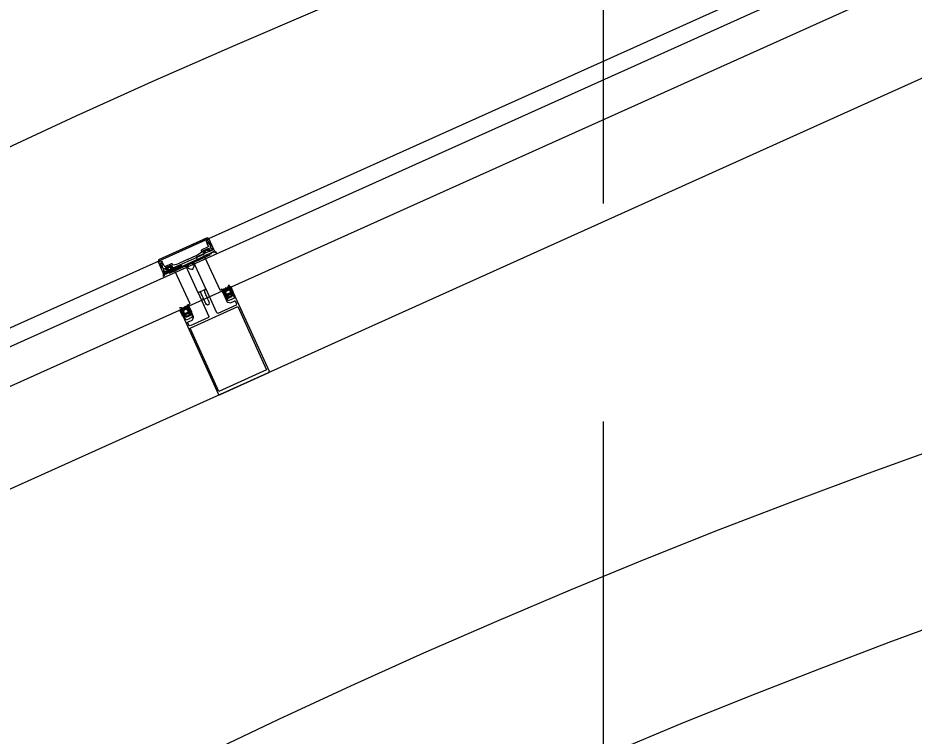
# Model space of a CAD drawing. Header units: millimetres. Extents: x -8417289 to 9420486, y 0 to 166066.
# Drawn here: x -74967 to -73940, y 126002 to 126826 of the extents above; entities that cross this region are included whole.
import ezdxf
from ezdxf import colors
from ezdxf.entities.mleader import LeaderData, LeaderLine
from ezdxf.math import Vec2, Vec3

# ---------------------------------------------------------------- set-up
doc = ezdxf.new("R2010")
doc.units = ezdxf.units.MM
doc.header["$MEASUREMENT"] = 0
doc.linetypes.add('CENTER', pattern=[2, 1.25, -0.25, 0.25, -0.25])
doc.layers.get('0').update_dxf_attribs({"color": 250, "lineweight": 9})
for name, color, linetype, lineweight in [('АР_Навесной фасад', 147, 'Continuous', 5), ('АР_Оси', 195, 'Continuous', 9), ('АР_Перегородки витражные', 152, 'Continuous', 13), ('АР_Подоконники', 163, 'Continuous', 9), ('АР_Сущ Несущая стена', 216, 'Continuous', 30)]:
    doc.layers.add(name, color=color, linetype=linetype, lineweight=lineweight)
doc.layers.add('ТХ_Задание КР', color=7, linetype='Continuous', true_color=0x9a5430)
for name, color, linetype in [('ТХ_обор_спорт', 5, 'Continuous'), ('ТХ_привязки ЭО', 96, 'Continuous'), ('ТХ_привязки_ОВ', 30, 'Continuous'), ('ТХ_привязки_СС', 3, 'Continuous'), ('ТХ_примечание', 40, 'Continuous')]:
    doc.layers.add(name, color=color, linetype=linetype)
doc.styles.add('ISOCPEUR', font='isocpeur.TTF')
doc.styles.add('ГОСТ 2.304', font='isocpeur.TTF', dxfattribs={"width": 0.7})
pattern_1 = [(335.76716334, (-69115.3163, 318510.941), (0.651582564, 1.447617495), []), (65.76716334, (-69115.3163, 318510.941), (-1.447617495, 0.651582564), [])]

# ---------------------------------------------------------------- blocks, each defined once
blk = doc.blocks.new('стойка витр.')
h = blk.add_hatch()
h.set_pattern_fill('ANSI37', scale=0.5, angle=-69.2328)
h.set_pattern_definition(pattern_1)
edge = h.paths.add_edge_path()
edge.add_line((-22.7, 14.1), (-23, 15))
edge.add_arc((-23.4, 14.9), 0.427, 20.7605, 72.3)
edge.add_arc((-23.2, 15.7), 0.427, 110.764, 252.288, ccw=False)
edge.add_line((-23.3, 16.1), (-22.3, 16.5))
edge.add_arc((-22.2, 16.3), 0.183, 20.749, 110.7854, ccw=False)
edge.add_line((-22.1, 16.4), (-22, 16.3))
edge.add_arc((-21.9, 16.3), 0.183, 200.7666, 335.778)
edge.add_line((-21.7, 16.3), (-21.1, 17.8))
edge.add_arc((-21.7, 18), 0.637, 344.3928, 381.7249)
edge.add_line((-21.1, 18.2), (-22.6, 22.1))
edge.add_arc((-23.2, 21.9), 0.637, 19.8094, 57.1415)
edge.add_line((-22.8, 22.4), (-24.3, 23.1))
edge.add_arc((-24.4, 23), 0.183, 65.7564, 200.7677)
edge.add_line((-24.5, 22.9), (-24.5, 22.8))
edge.add_arc((-24.7, 22.7), 0.183, -69.251, 20.7854, ccw=False)
edge.add_line((-24.6, 22.6), (-25.6, 22.2))
edge.add_arc((-25.8, 22.6), 0.427, 149.2464, 290.7703, ccw=False)
edge.add_arc((-26.5, 23), 0.427, 329.2344, 380.7738)
edge.add_line((-26.1, 23.2), (-26.5, 24.2))
edge.add_arc((-26.7, 24.1), 0.183, 20.749, 110.7854)
edge.add_line((-26.7, 24.3), (-33.5, 21.7))
edge.add_arc((-33.4, 21.4), 0.306, 107.612, 200.6883)
edge.add_line((-33.7, 21.3), (-33.4, 20.7))
edge.add_arc((-33.1, 20.8), 0.304, 200.7453, 225.8124)
edge.add_line((-33.3, 20.5), (-31.8, 18.9))
edge.add_arc((-32, 18.7), 0.305, -108.8628, 45.7814, ccw=False)
edge.add_arc((-28.7, 27.8), 9.95, 231.9543, 250.0412, ccw=False)
edge.add_arc((-35.1, 19.6), 0.4, 42.3093, 119.225)
edge.add_arc((-34.9, 19.6), 0.602, 134.395, 228.6478)
edge.add_arc((-28.5, 27.8), 11, 232.0873, 240.8889)
edge.add_arc((-36.9, 12.9), 6.09, 40.7589, 60.6144, ccw=False)
edge.add_arc((-32.5, 16.6), 0.305, -34.8959, 41.6027, ccw=False)
edge.add_line((-32.3, 16.5), (-32.8, 15.8))
edge.add_arc((-32.5, 15.6), 0.305, 145.1101, 256.4243)
edge.add_line((-32.6, 15.3), (-31.7, 15.1))
edge.add_arc((-31.8, 14.8), 0.305, -34.8899, 76.4243, ccw=False)
edge.add_line((-31.5, 14.6), (-32.1, 13.9))
edge.add_arc((-31.8, 13.7), 0.305, 145.1101, 256.4243)
edge.add_line((-31.9, 13.4), (-31, 13.2))
edge.add_arc((-31.1, 12.9), 0.305, -24.2247, 76.4204, ccw=False)
edge.add_line((-30.8, 12.8), (-31.6, 11.1))
edge.add_arc((-31.3, 11), 0.305, 155.7711, 290.7403)
edge.add_line((-31.2, 10.7), (-22.8, 13.9))
edge.add_arc((-22.9, 14.1), 0.183, 290.749, 380.749)
edge = h.paths.add_edge_path(flags=16)
edge.add_line((-23.1, 21), (-22.2, 18.6))
edge.add_arc((-22.7, 18.4), 0.541, -69.2328, 20.7672, ccw=False)
edge.add_line((-22.5, 17.9), (-23.4, 17.6))
edge.add_arc((-23.6, 18.1), 0.541, 200.7672, 290.7672, ccw=False)
edge.add_line((-24.1, 17.9), (-25, 20.3))
edge.add_arc((-24.5, 20.5), 0.541, 110.7672, 200.7672, ccw=False)
edge.add_line((-24.7, 21), (-23.8, 21.4))
edge.add_arc((-23.6, 20.8), 0.541, 20.7672, 110.7672, ccw=False)
edge = h.paths.add_edge_path(flags=16)
edge.add_line((-26.9, 20.3), (-25.5, 16.7))
edge.add_arc((-26, 16.5), 0.541, -69.2328, 20.7672, ccw=False)
edge.add_line((-25.8, 16), (-28.2, 15.1))
edge.add_arc((-28.4, 15.6), 0.541, 200.7672, 290.7672, ccw=False)
edge.add_line((-28.9, 15.4), (-30.3, 19))
edge.add_arc((-29.8, 19.2), 0.541, 110.7672, 200.7672, ccw=False)
edge.add_line((-30, 19.7), (-27.5, 20.6))
edge.add_arc((-27.4, 20.1), 0.541, 20.7672, 110.7672, ccw=False)
h = blk.add_hatch()
h.set_pattern_fill('ANSI37', scale=0.5, angle=-69.2328)
h.set_pattern_definition(pattern_1)
edge = h.paths.add_edge_path()
edge.add_line((-7.6, -25.6), (-7.3, -26.5))
edge.add_arc((-7.7, -26.7), 0.427, -30.7656, 20.7738, ccw=False)
edge.add_arc((-6.9, -27.1), 0.427, 149.2464, 290.7703)
edge.add_line((-6.8, -27.5), (-5.8, -27.1))
edge.add_arc((-5.8, -27), 0.183, 290.749, 380.7854)
edge.add_line((-5.7, -26.9), (-5.7, -26.8))
edge.add_arc((-5.5, -26.7), 0.183, 65.7564, 200.7677, ccw=False)
edge.add_line((-5.5, -26.5), (-4, -27.3))
edge.add_arc((-4.3, -27.8), 0.637, 19.8094, 57.1415, ccw=False)
edge.add_line((-3.7, -27.6), (-2.3, -31.5))
edge.add_arc((-2.9, -31.7), 0.637, -15.6072, 21.7249, ccw=False)
edge.add_line((-2.2, -31.9), (-2.8, -33.4))
edge.add_arc((-3, -33.4), 0.183, 200.7666, 335.778, ccw=False)
edge.add_line((-3.2, -33.4), (-3.2, -33.3))
edge.add_arc((-3.4, -33.4), 0.183, 20.749, 110.7854)
edge.add_line((-3.5, -33.2), (-4.5, -33.6))
edge.add_arc((-4.3, -34), 0.427, 110.764, 252.288)
edge.add_arc((-4.6, -34.8), 0.427, 20.7605, 72.3, ccw=False)
edge.add_line((-4.2, -34.6), (-3.8, -35.7))
edge.add_arc((-4, -35.7), 0.183, -69.251, 20.7854, ccw=False)
edge.add_line((-3.9, -35.9), (-10.6, -38.5))
edge.add_arc((-10.8, -38.2), 0.306, 200.846, 293.9223, ccw=False)
edge.add_line((-11, -38.3), (-11.3, -37.6))
edge.add_arc((-11, -37.5), 0.304, 175.722, 200.789, ccw=False)
edge.add_line((-11.3, -37.5), (-11.3, -35.2))
edge.add_arc((-11.6, -35.2), 0.305, 355.7529, 510.3972)
edge.add_arc((-3.1, -39.8), 9.95, 151.4932, 169.58)
edge.add_arc((-13.3, -38), 0.4, 282.3093, 359.225, ccw=False)
edge.add_arc((-13.2, -37.8), 0.602, 172.8865, 267.1393, ccw=False)
edge.add_arc((-2.9, -39.7), 11, 160.6454, 169.447, ccw=False)
edge.add_arc((-19.1, -34.1), 6.09, 340.92, 360.7754)
edge.add_arc((-13.3, -34), 0.305, 359.9316, 436.4302)
edge.add_line((-13.2, -33.7), (-14.1, -33.5))
edge.add_arc((-14, -33.2), 0.305, 145.1101, 256.4243, ccw=False)
edge.add_line((-14.3, -33), (-13.7, -32.3))
edge.add_arc((-14, -32.2), 0.305, 325.1101, 436.4243)
edge.add_line((-13.9, -31.9), (-14.8, -31.7))
edge.add_arc((-14.7, -31.4), 0.305, 145.1101, 256.4243, ccw=False)
edge.add_line((-15, -31.2), (-14.4, -30.5))
edge.add_arc((-14.7, -30.3), 0.305, 325.1139, 425.759)
edge.add_line((-14.6, -30), (-16.3, -29.3))
edge.add_arc((-16.2, -29), 0.305, 110.794, 245.7633, ccw=False)
edge.add_line((-16.3, -28.7), (-7.9, -25.5))
edge.add_arc((-7.8, -25.7), 0.183, 20.7854, 110.7854, ccw=False)
edge = h.paths.add_edge_path(flags=16)
edge.add_line((-3.3, -31.1), (-4.3, -28.7))
edge.add_arc((-4.8, -28.9), 0.541, 20.7672, 110.7672)
edge.add_line((-5, -28.3), (-5.9, -28.7))
edge.add_arc((-5.7, -29.2), 0.541, 110.7672, 200.7672)
edge.add_line((-6.2, -29.4), (-5.3, -31.8))
edge.add_arc((-4.8, -31.6), 0.541, 200.7672, 290.7672)
edge.add_line((-4.6, -32.1), (-3.7, -31.8))
edge.add_arc((-3.9, -31.3), 0.541, 290.7672, 380.7672)
edge = h.paths.add_edge_path(flags=16)
edge.add_line((-6.7, -33), (-8, -29.4))
edge.add_arc((-8.5, -29.6), 0.541, 20.7672, 110.7672)
edge.add_line((-8.7, -29.1), (-11.1, -30))
edge.add_arc((-10.9, -30.5), 0.541, 110.7672, 200.7672)
edge.add_line((-11.4, -30.7), (-10.1, -34.3))
edge.add_arc((-9.6, -34.1), 0.541, 200.7672, 290.7672)
edge.add_line((-9.4, -34.6), (-7, -33.7))
edge.add_arc((-7.2, -33.2), 0.541, 290.7672, 380.7672)
h = blk.add_hatch()
h.set_pattern_fill('ANSI37', scale=0.5, angle=-69.2328)
h.set_pattern_definition([(335.76716334, (-69115.9168, 318510.7132), (0.651582564, 1.447617495), []), (65.76716334, (-69115.9168, 318510.7132), (-1.447617495, 0.651582564), [])])
edge = h.paths.add_edge_path()
edge.add_arc((-61.4, -46.2), 0.549, 155.7657, 200.7672)
edge.add_line((-61.9, -46), (-61.2, -44.4))
edge.add_arc((-61, -44.5), 0.183, 20.7672, 155.7657)
edge.add_line((-60.9, -44.4), (-60.8, -44.6))
edge.add_arc((-60.6, -44.6), 0.183, 200.7672, 290.7672)
edge.add_line((-60.6, -44.7), (-59.4, -44.3))
edge.add_arc((-59.6, -43.9), 0.427, -69.2328, 72.2936)
edge.add_arc((-59.3, -43.1), 0.427, 200.7672, 252.2936)
edge.add_line((-59.7, -43.2), (-63, -34.5))
edge.add_arc((-62.7, -34.4), 0.305, 110.7672, 200.7672)
edge.add_line((-62.8, -34.1), (-60.6, -33.3))
edge.add_arc((-60.4, -33.6), 0.304, 76.4029, 110.7672)
edge.add_line((-60.4, -33.3), (-60.1, -33.6))
edge.add_arc((-108.2, -55.9), 53, 16.7114, 24.8229)
edge.add_line((-57.4, -40.6), (-57.9, -41.3))
edge.add_arc((-57.7, -41.5), 0.305, 145.1109, 256.4234)
edge.add_line((-57.7, -41.8), (-56.9, -42))
edge.add_arc((-57, -42.3), 0.305, -34.8891, 76.4234)
edge.add_line((-56.7, -42.5), (-57.2, -43.3))
edge.add_arc((-56.9, -43.5), 0.305, 145.1109, 256.4234)
edge.add_line((-57, -43.8), (-56.1, -44))
edge.add_arc((-56.2, -44.3), 0.305, -34.8891, 76.4234)
edge.add_line((-56, -44.4), (-56.5, -45.1))
edge.add_arc((-56.2, -45.3), 0.305, 145.1109, 256.4234)
edge.add_line((-56.3, -45.6), (-55.4, -45.8))
edge.add_arc((-55.5, -46.1), 0.305, -34.8891, 76.4234)
edge.add_line((-55.3, -46.3), (-55.8, -47))
edge.add_arc((-55.5, -47.2), 0.305, 145.1109, 256.4234)
edge.add_line((-55.6, -47.5), (-54.7, -47.8))
edge.add_arc((-54.8, -48.1), 0.305, -34.8891, 76.4234)
edge.add_line((-54.5, -48.3), (-55, -49))
edge.add_arc((-54.8, -49.1), 0.305, 145.1109, 256.4234)
edge.add_line((-54.8, -49.4), (-54, -49.6))
edge.add_arc((-54.1, -49.9), 0.305, -34.8891, 76.4234)
edge.add_line((-53.8, -50.1), (-54.3, -50.8))
edge.add_arc((-54.1, -51), 0.305, 145.1109, 256.4234)
edge.add_line((-54.1, -51.3), (-53.3, -51.5))
edge.add_arc((-53.4, -51.8), 0.305, -43.6751, 76.4279)
edge.add_line((-53.1, -52), (-53.8, -52.6))
edge.add_arc((-53.6, -52.8), 0.305, 136.3286, 262.7471)
edge.add_arc((-54.6, -61.1), 7.99, 59.586, 82.7471)
edge.add_arc((-50.7, -54.4), 0.305, 253.291, 419.586)
edge.add_arc((-52.6, -60.5), 6.03, 73.291, 110.7672)
edge.add_line((-54.7, -54.9), (-54.8, -54.9))
edge.add_arc((-55, -54.5), 0.427, 200.7672, 290.7672)
edge.add_line((-55.4, -54.7), (-56.7, -51.1))
edge.add_arc((-56.3, -51), 0.427, 149.2366, 200.7672)
edge.add_arc((-57, -50.5), 0.427, -30.7634, 40.0143)
edge.add_arc((-57, -50.5), 0.427, 40.0005, 110.7672)
edge.add_line((-57.2, -50.1), (-58.3, -50.6))
edge.add_arc((-58.3, -50.7), 0.183, 110.7672, 200.7672)
edge.add_line((-58.4, -50.8), (-58.4, -51))
edge.add_arc((-58.5, -51.1), 0.183, 245.7686, 380.7672)
edge.add_line((-58.6, -51.3), (-60.2, -50.6))
edge.add_arc((-60, -50.1), 0.549, 200.7672, 245.7686)
edge.add_line((-60.5, -50.3), (-61.9, -46.4))
edge = h.paths.add_edge_path(flags=16)
edge.add_arc((-59.4, -49), 0.541, 200.7672, 290.7672)
edge.add_line((-60.8, -46.8), (-59.9, -49.2))
edge.add_arc((-60.3, -46.6), 0.541, 110.7672, 200.7672)
edge.add_line((-59.3, -45.7), (-60.5, -46.1))
edge.add_arc((-59.1, -46.2), 0.541, 20.7672, 110.7672)
edge.add_line((-57.7, -48.4), (-58.6, -46))
edge.add_arc((-58.2, -48.6), 0.541, -69.2328, 20.7672)
edge.add_line((-59.2, -49.5), (-58, -49.1))
at = {"lineweight": 0, "ltscale": 100, "transparency": 33554687}
for points in [[(65.9, 59.3), (-26.6, 24.2), (-25.9, 22.2), (-25.3, 22), (-24.8, 22.1), (-25.2, 23.2), (-20.5, 24.9), (-19.2, 21.4), (-18.8, 21.3), (-19, 20.8), (-17.7, 17.4), (-22.4, 15.6), (-22.7, 16.5), (-23.2, 16.4), (-23.4, 15.7), (-22.8, 13.9), (-17.2, 16), (-16.2, 17), (-15.5, 19.8), (-15.4, 20.1), (-17, 24.3), (-17.4, 24.6), (-17.5, 25.4), (-13.7, 26.9), (-12.5, 26.3), (-4.3, 4.8), (-4.9, 3.6), (-32.7, -7), (-32.8, -7.4), (-32.4, -8.4), (-31.1, -9.1), (-30.3, -8.8), (-29.8, -9.1), (-28.6, -8.7), (-28.6, -8.2), (-28.2, -8.5), (-27, -8.1), (-26.9, -7.5), (-26.5, -7.9), (-25.3, -7.5), (-25.3, -6.9), (-24.8, -7.2), (-23.6, -6.8), (-23.6, -6.3), (-23.1, -6.6), (-21.9, -6.2), (-21.9, -5.6), (-21.5, -6), (-20.3, -5.6), (-20.2, -5), (-19.8, -5.3), (-18.6, -4.9), (-18.4, -4.3), (-18, -4.7), (-17.4, -4.4), (-15.1, -4.8), (-14.5, -6.4), (-15.8, -7.9), (-15.9, -8.7), (-16.3, -8.3), (-17.4, -8.8), (-17.6, -9.3), (-18, -9), (-19.1, -9.4), (-19.3, -10), (-19.7, -9.6), (-20.8, -10.1), (-20.9, -10.6), (-21.4, -10.3), (-22.5, -10.7), (-22.6, -11.2), (-23, -10.9), (-24.3, -11.3), (-24.3, -11.9), (-24.7, -11.5), (-25.8, -12), (-26, -12.5), (-26.4, -12.2), (-27.6, -12.6), (-27.6, -13.1), (-28.1, -12.8), (-29.3, -13.3), (-29.3, -13.8), (-29.9, -15.1), (-29.5, -16.2), (-29.1, -16.3), (-1.3, -5.8), (-0.1, -6.4), (8.1, -27.9), (7.6, -29.2), (3.8, -30.6), (3.2, -29.8), (3.4, -29.5), (1.7, -25.2), (1.6, -25.1), (-0.9, -23.4), (-2.3, -23.3), (-7.8, -25.4), (-7.2, -27.2), (-6.5, -27.6), (-6, -27.4), (-6.4, -26.4), (-1.7, -24.6), (-0.4, -28.2), (0, -28.3), (-0.2, -28.7), (1.1, -32.2), (-3.6, -33.9), (-3.9, -33), (-4.4, -33.2), (-4.6, -33.8), (-4, -35.7), (88.6, -0.5), (89.2, 0.7), (67.2, 58.7)], [(63.8, 56.3), (85.1, 0.2), (10.6, -28), (-10.6, 28)], [(-68.6, -58.5), (-90.2, -1.6), (-90, -1.3), (-89, -0.9), (-88.6, -1), (-87.7, -3.3), (-87.4, -3.4), (-86.7, -3.2), (-86.4, -2.8), (-87.3, -0.5), (-87.2, -0.2), (-82, 1.7), (-80.5, 1.3), (-79.7, 1.5), (-77.3, 4.2), (-77.8, 4.8), (-90.5, 0), (-91.4, -2), (-69.8, -59.1), (-67.8, -59.9), (-55.1, -55.1), (-55.2, -54.3), (-58.7, -53.8), (-59.5, -54.2), (-60.2, -55.7), (-65.4, -57.6), (-65.7, -57.4), (-66.6, -55.1), (-67, -55), (-67.7, -55.3), (-67.9, -55.6), (-67, -57.9), (-67.2, -58.3), (-68.2, -58.7)]]:
    blk.add_lwpolyline(points, close=True, dxfattribs=at)
at = {"color": 7, "lineweight": 0, "ltscale": 100, "transparency": 33554687}
for points in [[(-22.7, 14.1), (-23, 15, 0.228752), (-23.3, 15.3, -0.710164), (-23.3, 16.1), (-22.3, 16.5, -0.4144), (-22.1, 16.4), (-22, 16.3, 0.66825), (-21.7, 16.3), (-21.1, 17.8, 0.164348), (-21.1, 18.2), (-22.6, 22.1, 0.164348), (-22.8, 22.4), (-24.3, 23.1, 0.66825), (-24.5, 22.9), (-24.5, 22.8, -0.4144), (-24.6, 22.6), (-25.6, 22.2, -0.710164), (-26.1, 22.8, 0.228752), (-26.1, 23.2), (-26.5, 24.2, 0.4144), (-26.7, 24.3), (-33.5, 21.7, 0.430028), (-33.7, 21.3), (-33.4, 20.7, 0.109814), (-33.3, 20.5), (-31.8, 18.9, -0.800036), (-32.1, 18.4, -0.079083), (-34.8, 19.9, 0.348803), (-35.3, 20, 0.436125), (-35.3, 19.1, 0.038423), (-33.9, 18.2, -0.086853), (-32.3, 16.9, -0.346763), (-32.3, 16.5), (-32.8, 15.8, 0.527877), (-32.6, 15.3), (-31.7, 15.1, -0.527877), (-31.5, 14.6), (-32.1, 13.9, 0.527877), (-31.9, 13.4), (-31, 13.2, -0.469739), (-30.8, 12.8), (-31.6, 11.1, 0.667984), (-31.2, 10.7), (-22.8, 13.9, 0.414214)], [(-74.1, 3.3, 0.57795), (-74.3, 3.8), (-75.2, 3.8, -0.615334), (-75.4, 4.3, 0.101403), (-73.8, 7.1, 0.887085), (-74.4, 7.4, -0.164997), (-77.4, 4.9), (-77.5, 4.9, 0.414304), (-77.7, 4.3), (-76.4, 0.8, 0.228696), (-76.1, 0.5, -0.319049), (-75.8, 0.1, -0.319002), (-76.1, -0.3), (-77.2, -0.7, -0.4144), (-77.5, -0.6), (-77.6, -0.4, 0.668339), (-77.9, -0.4), (-78.6, -1.9, 0.198883), (-78.6, -2.4), (-77.2, -6.2, 0.198883), (-76.9, -6.5), (-75.3, -7.3, 0.668339), (-75.1, -7), (-75.1, -6.8, -0.4144), (-75, -6.6), (-73.9, -6.1, -0.710202), (-73.4, -6.7, 0.228696), (-73.4, -7.1), (-70.1, -15.8, 0.414362), (-69.7, -16), (-67.4, -15.1, 0.151171), (-67.3, -15), (-67.3, -14.6, 0.035408), (-69.9, -7.6), (-70.8, -7.4, -0.527868), (-71, -6.9), (-70.5, -6.2, 0.527868), (-70.6, -5.7), (-71.5, -5.4, -0.527868), (-71.7, -4.9), (-71.2, -4.2, 0.527868), (-71.4, -3.7), (-72.3, -3.5, -0.527868), (-72.4, -3.1), (-71.9, -2.4, 0.527868), (-72.1, -1.9), (-73, -1.7, -0.527868), (-73.1, -1.2), (-72.7, -0.4, 0.527868), (-72.8, 0.1), (-73.7, 0.3, -0.527868), (-73.9, 0.8), (-73.4, 1.5, 0.527868), (-73.5, 1.9), (-74.4, 2.1, -0.527868), (-74.6, 2.6)], [(-7.6, -25.6), (-7.3, -26.5, -0.228752), (-7.3, -26.9, 0.710164), (-6.8, -27.5), (-5.8, -27.1, 0.4144), (-5.7, -26.9), (-5.7, -26.8, -0.66825), (-5.5, -26.5), (-4, -27.3, -0.164348), (-3.7, -27.6), (-2.3, -31.5, -0.164348), (-2.2, -31.9), (-2.8, -33.4, -0.66825), (-3.2, -33.4), (-3.2, -33.3, 0.4144), (-3.5, -33.2), (-4.5, -33.6, 0.710164), (-4.5, -34.4, -0.228752), (-4.2, -34.6), (-3.8, -35.7, -0.4144), (-3.9, -35.9), (-10.6, -38.5, -0.430028), (-11, -38.3), (-11.3, -37.6, -0.109814), (-11.3, -37.5), (-11.3, -35.2, 0.800036), (-11.8, -35.1, 0.079083), (-12.9, -38, -0.348803), (-13.2, -38.4, -0.436125), (-13.8, -37.7, -0.038423), (-13.3, -36.1, 0.086853), (-13, -34, 0.346763), (-13.2, -33.7), (-14.1, -33.5, -0.527877), (-14.3, -33), (-13.7, -32.3, 0.527877), (-13.9, -31.9), (-14.8, -31.7, -0.527877), (-15, -31.2), (-14.4, -30.5, 0.469739), (-14.6, -30), (-16.3, -29.3, -0.667984), (-16.3, -28.7), (-7.9, -25.5, -0.414214)], [(-53.3, -51.5, -0.57795), (-53.1, -52), (-53.8, -52.6, 0.615334), (-53.6, -53.1, -0.101403), (-50.6, -54.2, -0.887085), (-50.8, -54.7, 0.164997), (-54.7, -54.9), (-54.8, -54.9, -0.414304), (-55.4, -54.7), (-56.7, -51.1, -0.228696), (-56.7, -50.8, 0.319049), (-56.7, -50.3, 0.319002), (-57.2, -50.1), (-58.3, -50.6, 0.4144), (-58.4, -50.8), (-58.4, -51, -0.668339), (-58.6, -51.3), (-60.2, -50.6, -0.198883), (-60.5, -50.3), (-61.9, -46.4, -0.198883), (-61.9, -46), (-61.2, -44.4, -0.668339), (-60.9, -44.4), (-60.8, -44.6, 0.4144), (-60.6, -44.7), (-59.4, -44.3, 0.710202), (-59.4, -43.5, -0.228696), (-59.7, -43.2), (-63, -34.5, -0.414362), (-62.8, -34.1), (-60.6, -33.3, -0.151171), (-60.4, -33.3), (-60.1, -33.6, -0.035408), (-57.4, -40.6), (-57.9, -41.3, 0.527868), (-57.7, -41.8), (-56.9, -42, -0.527868), (-56.7, -42.5), (-57.2, -43.3, 0.527868), (-57, -43.8), (-56.1, -44, -0.527868), (-56, -44.4), (-56.5, -45.1, 0.527868), (-56.3, -45.6), (-55.4, -45.8, -0.527868), (-55.3, -46.3), (-55.8, -47, 0.527868), (-55.6, -47.5), (-54.7, -47.8, -0.527868), (-54.5, -48.3), (-55, -49, 0.527868), (-54.8, -49.4), (-54, -49.6, -0.527868), (-53.8, -50.1), (-54.3, -50.8, 0.527868), (-54.1, -51.3)]]:
    blk.add_lwpolyline(points, format="xyb", close=True, dxfattribs=at)
at = {"color": 7}
for points in [[(-26.9, 20.3), (-25.5, 16.7, -0.414214), (-25.8, 16), (-28.2, 15.1, -0.414214), (-28.9, 15.4), (-30.3, 19, -0.414214), (-30, 19.7), (-27.5, 20.6, -0.414214)], [(-23.1, 21), (-22.2, 18.6, -0.414214), (-22.5, 17.9), (-23.4, 17.6, -0.414214), (-24.1, 17.9), (-25, 20.3, -0.414214), (-24.7, 21), (-23.8, 21.4, -0.414214)], [(-75.3, -1.9), (-74.4, -4.3, -0.414214), (-74.7, -5), (-75.9, -5.4, -0.414214), (-76.6, -5.1), (-77.5, -2.7, -0.414214), (-77.2, -2), (-76, -1.6, -0.414214)], [(-6.7, -33), (-8, -29.4, 0.414214), (-8.7, -29.1), (-11.1, -30, 0.414214), (-11.4, -30.7), (-10.1, -34.3, 0.414214), (-9.4, -34.6), (-7, -33.7, 0.414214)], [(-3.3, -31.1), (-4.3, -28.7, 0.414214), (-5, -28.3), (-5.9, -28.7, 0.414214), (-6.2, -29.4), (-5.3, -31.8, 0.414214), (-4.6, -32.1), (-3.7, -31.8, 0.414214)], [(-57.7, -48.4), (-58.6, -46, 0.414214), (-59.3, -45.7), (-60.5, -46.1, 0.414214), (-60.8, -46.8), (-59.9, -49.2, 0.414214), (-59.2, -49.5), (-58, -49.1, 0.414214)]]:
    blk.add_lwpolyline(points, format="xyb", close=True, dxfattribs=at)
at = {"color": 7, "lineweight": 0, "ltscale": 100, "transparency": 33554687}
for points in [[(-26.7, 24.3), (-26.7, 24.3)], [(-22.8, 13.9), (-22.8, 13.9)], [(-72, 0.1), (-72.9, -0.3)]]:
    blk.add_lwpolyline(points, dxfattribs=at)
at = {"lineweight": 0, "ltscale": 100, "transparency": 33554687}
for points in [[(-69.8, -5.6), (-69.2, -5.9), (-30.9, 8.6), (-30.6, 9.2), (-31.2, 10.7)], [(-56.1, -42), (-55.8, -41.4), (-17.5, -26.8), (-16.8, -27.1), (-16.3, -28.6)]]:
    blk.add_lwpolyline(points, dxfattribs=at)
for points in [[(-73.6, -6.3), (-74.2, -6), (-74.8, -6.2), (-74.4, -7.2), (-76.6, -8, -0.414362), (-77, -7.8), (-79.3, -1.5, -0.414326), (-78.7, -0.2), (-77.3, 0.4), (-76.9, -0.7), (-76.3, -0.4), (-76.1, 0.3), (-77.3, 3.5, 0.551224), (-77.8, 3.6), (-79.9, 1.3, -0.267349), (-80.9, 1.1), (-82.1, 1.4, 0.249629), (-82.6, 1.3), (-86.2, -1.9, 0.827043), (-85.6, -2.8), (-82.1, -1.5, -0.414326), (-80.8, -2.1), (-78.1, -9.1, 0.414326), (-76.8, -9.7), (-75.7, -9.2, -0.082799), (-71.8, -16.3), (-68.3, -25.6), (-67.9, -25.7), (-68.1, -26.1), (-64.6, -35.3, -0.082799), (-62.8, -43.1), (-63.9, -43.6, 0.414326), (-64.5, -44.9), (-61.9, -51.9, -0.414326), (-62.5, -53.2), (-66, -54.5, 0.827043), (-65.8, -55.6), (-61, -55.6, 0.249629), (-60.6, -55.4), (-59.9, -54.3, -0.267349), (-59, -53.9), (-55.9, -54.2, 0.551224), (-55.6, -53.7), (-56.8, -50.5), (-57.5, -50.1), (-58, -50.4), (-57.6, -51.4), (-59.1, -52, -0.414326), (-60.5, -51.4), (-62.8, -45.1, -0.414362), (-62.7, -44.7), (-60.5, -43.9), (-60.1, -44.8), (-59.6, -44.6), (-59.3, -43.9)], [(-32.4, -8.4), (-32.8, -7.4, 0.523933), (-33.2, -7.2), (-64.2, -18.9, 0.414326), (-64.5, -19.6), (-64.1, -20.9, 0.410627), (-63.4, -21.2), (-62.7, -21, 0.492552), (-62.6, -20.7), (-62.8, -20.2, -0.441111), (-62.6, -19.9), (-60.8, -19.3, -0.208057), (-59.9, -19.4, -0.000016), (-56.9, -20.8, -0.439819), (-56.4, -22.2, -0.000016), (-57.7, -25.2, -0.208057), (-58.3, -25.9), (-60.1, -26.6, -0.441111), (-60.4, -26.5), (-60.6, -26, 0.492552), (-60.9, -25.9), (-61.5, -26.1, 0.410627), (-61.8, -26.8), (-61.3, -28.1, 0.414326), (-60.6, -28.4), (-29.6, -16.6, 0.523933), (-29.5, -16.2), (-29.8, -15.2)]]:
    blk.add_lwpolyline(points, format="xyb", close=True, dxfattribs=at)
blk.add_lwpolyline([(-72.9, -0.3), (-54.8, -48), (-53.9, -47.7), (-72, 0.1)], close=True)
at = {"color": 7, "lineweight": 0, "ltscale": 100, "transparency": 33554687}
blk.add_arc((-33.4, 21.4), 0.305, 110.7562, 200.7779, dxfattribs=at)
blk = doc.blocks.new('A$Ca602dfc3')
at = {"layer": 'АР_Навесной фасад', "ltscale": 100}
for p, q in [((-260.4, -3502.4), (522.6, -1722)), ((-243.4, -3512), (542.1, -1727)), ((-204.2, -3526.7), (580.1, -1743)), ((-95.9, -3544.7), (671.3, -1803.9))]:
    blk.add_line(p, q, dxfattribs=at)
at = {"layer": 'АР_Перегородки витражные', "xscale": -1, "rotation": 176.7667326082509}
blk.add_blockref('стойка витр.', (210.9, -2641.5), dxfattribs=at)
blk = doc.blocks.new('_None')
blk = doc.blocks.new('_DotBlank')
at = {"color": 0, "linetype": 'ByBlock', "lineweight": -2}
blk.add_line((-0.5, 0), (-1, 0), dxfattribs=at)
blk.add_circle((0, 0), 0.5, dxfattribs=at)

msp = doc.modelspace()

# ---------------------------------------------------------------- linework, layer by layer
at = {"layer": 'АР_Оси', "linetype": 'CENTER', "ltscale": 1000}
msp.add_line((-74295.8, 134363.2), (-74295.8, 78630.8), dxfattribs=at)
at = {"layer": 'АР_Подоконники', "ltscale": 100}
msp.add_arc((-71088.1, 118393), 8235.7, 95.97357, 171.91961, dxfattribs=at)
at = {"layer": 'АР_Сущ Несущая стена', "lineweight": 18, "ltscale": 100}
for centre, radius, start, end in [((-71088.9, 118394.8), 9148.9, 94.87234, 175.19782), ((-71088.1, 118393), 8425.7, 94.87652, 174.79678)]:
    msp.add_arc(centre, radius, start, end, dxfattribs=at)

# ---------------------------------------------------------------- block references
at = {"ltscale": 100, "xscale": -1, "rotation": 90.47171515599885}
msp.add_blockref('A$Ca602dfc3', (-77385.3, 126671.6), dxfattribs=at)

# ---------------------------------------------------------------- leaders
at = {"layer": 'ТХ_Задание КР', "color": 1, "ltscale": 100}
ml = msp.add_multileader_mtext('Standard', dxfattribs=at)
ml.set_content('\\pxsm1,qc;{\\C1;Зона усиления для настенного крепления фермы баскетбольной со щитом и кольцом \\Pна высоте от пола до 4,5 м от УЧП}', color=7, style='ГОСТ 2.304')
ml.set_leader_properties(color=256, lineweight=25)
ml.build(insert=Vec2(0, 0))
ml.multileader.update_dxf_attribs({"text_left_attachment_type": 6, "text_right_attachment_type": 6, "dogleg_length": 150, "arrow_head_size": 225, "scale": 75})
ctx = ml.context
ctx.base_point, ctx.scale, ctx.char_height, ctx.arrow_head_size, ctx.landing_gap_size, ctx.plane_origin = Vec3(-179600.1, 136426.3), 75, 187.5, 225, 150, Vec3(-147431, 100913)
ctx.left_attachment, ctx.right_attachment = 6, 6
notes = []
notes.append((ctx, [(0, (1, 1, 0), (-179750.1, 136426.3), (1, 0), 150, [(1, [(-182033.9, 121600.6)], 0, [])])]))
ctx.mtext.insert, ctx.mtext.width, ctx.mtext.defined_height, ctx.mtext.line_spacing_factor, ctx.mtext.flow_direction = Vec3(-179450.1, 136651.3), 4494.329, 2263.3, 0.8, 5
ml = msp.add_multileader_mtext('Standard', dxfattribs=at)
ml.set_content('\\pxsm1,qc;{\\C1;Предусмотреть усиление конструкции по всей длине для возможности размещения (монтажа) спортивного оборудования }', color=7, style='ГОСТ 2.304')
ml.set_leader_properties(color=256, lineweight=25)
ml.build(insert=Vec2(0, 0))
ml.multileader.update_dxf_attribs({"text_left_attachment_type": 6, "text_right_attachment_type": 6, "dogleg_length": 150, "arrow_head_size": 225, "scale": 75})
ctx = ml.context
ctx.base_point, ctx.scale, ctx.char_height, ctx.arrow_head_size, ctx.landing_gap_size, ctx.plane_origin = Vec3(-186217.9, 130035.5), 75, 187.5, 225, 150, Vec3(-151883.7, 114996.2)
ctx.left_attachment, ctx.right_attachment, ctx.text_align_type = 6, 6, 1
notes.append((ctx, [(1, (1, 1, 0), (-181305.4, 130035.5), (-1, 0), 150, [(1, [(-182092.7, 124870)], 0, [])])]))
ctx.mtext.insert, ctx.mtext.width, ctx.mtext.defined_height, ctx.mtext.alignment, ctx.mtext.line_spacing_factor, ctx.mtext.flow_direction = Vec3(-183852.5, 130279.2), 4494.329, 2263.3, 2, 0.8, 5
ml = msp.add_multileader_mtext('Standard', dxfattribs=at)
ml.set_content('\\pxsm1,qc;{\\C1;Предусмотреть усиление конструкции по всей длине для возможности размещения (монтажа) спортивного оборудования }', color=7, style='ГОСТ 2.304')
ml.set_leader_properties(color=256, lineweight=25)
ml.build(insert=Vec2(0, 0))
ml.multileader.update_dxf_attribs({"text_left_attachment_type": 6, "text_right_attachment_type": 6, "dogleg_length": 150, "arrow_head_size": 225, "scale": 75})
ctx = ml.context
ctx.base_point, ctx.scale, ctx.char_height, ctx.arrow_head_size, ctx.landing_gap_size, ctx.plane_origin = Vec3(-153533.8, 127146.5), 75, 187.5, 225, 150, Vec3(-114820.6, 115223.1)
ctx.left_attachment, ctx.right_attachment, ctx.text_align_type = 6, 6, 1
notes.append((ctx, [(0, (1, 1, 0), (-153683.8, 127146.5), (1, 0), 150, [(1, [(-158406.9, 125218.4)], 0, [])])]))
ctx.mtext.insert, ctx.mtext.width, ctx.mtext.defined_height, ctx.mtext.alignment, ctx.mtext.line_spacing_factor, ctx.mtext.flow_direction = Vec3(-151136.6, 127390.3), 4494.329, 2263.3, 2, 0.8, 5
at = {"layer": 'ТХ_обор_спорт'}
ml = msp.add_multileader_mtext('Standard', dxfattribs=at)
ml.set_content('\\pxsm1,qc;{\\C256;Линия размещения волейбольных стоек}', color=7, style='ГОСТ 2.304')
ml.set_leader_properties(color=256, lineweight=25)
ml.build(insert=Vec2(0, 0))
ml.multileader.update_dxf_attribs({"text_left_attachment_type": 6, "text_right_attachment_type": 6, "dogleg_length": 150, "arrow_head_size": 225, "scale": 75})
ctx = ml.context
ctx.base_point, ctx.scale, ctx.char_height, ctx.arrow_head_size, ctx.landing_gap_size, ctx.plane_origin = Vec3(-174602.3, 126173.9), 75, 187.5, 225, 150, Vec3(-136786.3, 109962.6)
ctx.left_attachment, ctx.right_attachment, ctx.text_align_type = 6, 6, 1
notes.append((ctx, [(1, (1, 1, 0), (-170903.8, 126173.9), (-1, 0), 150, [(1, [(-170267.9, 126354.3)], 0, [])])]))
ctx.mtext.insert, ctx.mtext.width, ctx.mtext.defined_height, ctx.mtext.alignment, ctx.mtext.line_spacing_factor, ctx.mtext.flow_direction = Vec3(-173035.2, 126417.6), 3662.698, 2263.3, 2, 0.8, 5
at = {"layer": 'ТХ_привязки ЭО'}
ml = msp.add_multileader_mtext('Standard', dxfattribs=at)
ml.set_content('\\A1;{\\fArial|b0|i0|c204|p34;Вывод кабеля из пола \\Pдля подкл. варочной панели тип 1 (поз. У033)\\P\\A0;- 1х6кВт/220В/1Ф}', color=256, style='ISOCPEUR')
ml.set_leader_properties()
ml.set_arrow_properties(name='NONE')
ml.build(insert=Vec2(0, 0))
ml.multileader.update_dxf_attribs({"text_left_attachment_type": 6, "text_right_attachment_type": 6, "dogleg_length": 0.36})
ctx = ml.context
ctx.base_point, ctx.char_height, ctx.plane_origin = Vec3(-98751.5, 141253), 200, Vec3(-38487.9, 74148.2)
ctx.left_attachment, ctx.right_attachment = 6, 6
notes.append((ctx, [(1, (1, 1, 0), (-92809.6, 141253), (-1, 0), 0.36, [(0, [(-65295.8, 121830.7), (-65209.6, 121830.7)], 0, [])])]))
ctx.mtext.insert, ctx.mtext.width, ctx.mtext.defined_height, ctx.mtext.flow_direction = Vec3(-98749.5, 141493), 6639.836, 1925.1, 5
ml = msp.add_multileader_mtext('Standard', dxfattribs=at)
ml.set_content('{\\fArial|b0|i0|c204|p34;Розетка в запотолочном пространстве \\Pдля подключения:\\Pвытяжка (встроен. вентилятор) (поз. У029):\\P- 1х0.22 кВт/220В/1Ф}', color=256, style='ISOCPEUR')
ml.set_leader_properties()
ml.set_arrow_properties(name='NONE')
ml.build(insert=Vec2(0, 0))
ml.multileader.update_dxf_attribs({"text_left_attachment_type": 6, "text_right_attachment_type": 6, "dogleg_length": 0.36})
ctx = ml.context
ctx.base_point, ctx.char_height, ctx.plane_origin = Vec3(-95858, 138104), 200, Vec3(-27620.6, 126854.1)
ctx.left_attachment, ctx.right_attachment = 6, 6
notes.append((ctx, [(1, (1, 1, 0), (-90277.8, 138104), (-1, 0), 0.36, [(3, [(-65602, 121850.7)], 0, [])])]))
ctx.mtext.insert, ctx.mtext.width, ctx.mtext.defined_height, ctx.mtext.flow_direction = Vec3(-95856, 138344), 7078.424, 2063.4, 5
ml = msp.add_multileader_mtext('Standard', dxfattribs=at)
ml.set_content('\\A1;{\\fArial|b0|i0|c204|p34;Лючок в полу\\Pдля подкл. рабочего места учителя:\\P- кол-во 4 шт в кабинете\\P- \\fArial|b0|i0|c0|p34;2\\fArial|b0|i0|c204|p34;х\\fArial|b0|i0|c0|p34;0,5\\fArial|b0|i0|c204|p34;кВт/220В/1Ф\\fArial|b0|i0|c0|p34; \\fArial|b0|i0|c204|p34;- доп. оборудование\\fArial|b0|i0|c0|p34;\\P- 2\\fArial|b0|i0|c204|p34;х\\fArial|b0|i0|c0|p34;0,5\\fArial|b0|i0|c204|p34;кВт/220В/1Ф\\fArial|b0|i0|c0|p34; \\fArial|b0|i0|c204|p34; - моноблок (поз. У073)}', color=256, style='ISOCPEUR')
ml.set_leader_properties()
ml.set_arrow_properties(name='NONE')
ml.build(insert=Vec2(0, 0))
ml.multileader.update_dxf_attribs({"text_left_attachment_type": 6, "text_right_attachment_type": 6, "dogleg_length": 0.36})
ctx = ml.context
ctx.base_point, ctx.char_height, ctx.plane_origin = Vec3(-98091.8, 135136.7, -0.6), 200, Vec3(-134072.8, 103924.8, -0.6)
ctx.left_attachment, ctx.right_attachment = 6, 6
notes.append((ctx, [(1, (1, 1, 0), (-92559, 135136.7, -0.6), (-1, 0), 0.36, [(0, [(-73538.3, 122397.6, -0.6)], 0, [])])]))
ctx.mtext.insert, ctx.mtext.width, ctx.mtext.flow_direction = Vec3(-98089.8, 135395.5, -0.6), 6881.547, 5
ml = msp.add_multileader_mtext('Standard', dxfattribs=at)
ml.set_content('{\\fArial|b0|i0|c204|p34;Розетка на \\fArial|b0|i0|c0|p34;H-1\\fArial|b0|i0|c204|p34;8\\fArial|b0|i0|c0|p34;00\\fArial|b0|i0|c204|p34;мм от УЧП\\Pдля подкл.:\\P- 1х0.5кВт/220В/1Ф - доп. оборуд-е}', color=256, style='ISOCPEUR')
ml.set_leader_properties()
ml.set_arrow_properties(name='NONE')
ml.build(insert=Vec2(0, 0))
ml.multileader.update_dxf_attribs({"text_left_attachment_type": 6, "text_right_attachment_type": 6, "dogleg_length": 0.36})
ctx = ml.context
ctx.base_point, ctx.char_height, ctx.plane_origin = Vec3(-98091.8, 133171.5), 200, Vec3(-102210.5, 136118.3)
ctx.left_attachment, ctx.right_attachment = 6, 6
notes.append((ctx, [(1, (1, 1, 0), (-93591, 133171.5), (-1, 0), 0.36, [(1, [(-71563.4, 119805.8)], 0, [])])]))
ctx.mtext.insert, ctx.mtext.width, ctx.mtext.flow_direction = Vec3(-98089.8, 133430.3), 4801.524, 5
ml = msp.add_multileader_mtext('Standard', dxfattribs=at)
ml.set_content('{\\fArial|b0|i0|c204|p34;Розетка на Н-300мм от УЧП\\Pдля подкл. МФУ (поз. У092):\\P- 1х0.5кВт/220В/1Ф}', color=256, style='ISOCPEUR')
ml.set_leader_properties()
ml.set_arrow_properties(name='NONE')
ml.build(insert=Vec2(0, 0))
ml.multileader.update_dxf_attribs({"text_left_attachment_type": 6, "text_right_attachment_type": 6, "dogleg_length": 0.36})
ctx = ml.context
ctx.base_point, ctx.char_height, ctx.plane_origin = Vec3(-98091.8, 132091.7, -0.6), 200, Vec3(-117635.7, 100318.4, -0.6)
ctx.left_attachment, ctx.right_attachment = 6, 6
notes.append((ctx, [(0, (1, 1, 0), (-94447, 132091.7, -0.6), (-1, 0), 2.36, [(0, [(-72933, 119675.6, -0.6)], 0, [])])]))
ctx.mtext.insert, ctx.mtext.width, ctx.mtext.defined_height, ctx.mtext.flow_direction = Vec3(-98089.8, 132331.7, -0.6), 6202.481, 1599.6, 5
ml = msp.add_multileader_mtext('Standard', dxfattribs=at)
ml.set_content('{\\fArial|b0|i0|c204|p34;Розетка на Н-300мм от УЧП\\Pдля подкл. МФУ (поз. У091):\\P- 1х0.5кВт/220В/1Ф}', color=256, style='ISOCPEUR')
ml.set_leader_properties()
ml.set_arrow_properties(name='NONE')
ml.build(insert=Vec2(0, 0))
ml.multileader.update_dxf_attribs({"text_left_attachment_type": 6, "text_right_attachment_type": 6, "dogleg_length": 0.36})
ctx = ml.context
ctx.base_point, ctx.char_height, ctx.plane_origin = Vec3(-98091.8, 129192.3, -0.6), 200, Vec3(-123126.9, 94282.9, -0.6)
ctx.left_attachment, ctx.right_attachment = 6, 6
notes.append((ctx, [(0, (1, 1, 0), (-94447, 129192.3, -0.6), (-1, 0), 2.36, [(0, [(-73670.8, 119613.1, -0.6)], 0, [])])]))
ctx.mtext.insert, ctx.mtext.width, ctx.mtext.defined_height, ctx.mtext.flow_direction = Vec3(-98089.8, 129432.3, -0.6), 3706.054, 1599.6, 5
at = {"layer": 'ТХ_привязки_ОВ'}
ml = msp.add_multileader_mtext('Standard', dxfattribs=at)
ml.set_content('\\pxt3;{\\fArial|b0|i0|c204|p34;Обеспечить подвод воздуховода к оборудованию и присоединения к обособленной системе вентиляции за подвесным потолком\\fArial|b0|i0|c0|p34;\\P\\fArial|b0|i0|c204|p34;вытяжка (встроен. вентилятор) - поз. У029\\PФланец - 150мм\\fArial|b0|i0|c0|p34;\\P\\fArial|b0|i0|c204|p34;Вытяжка - 800м3/час}', color=256, style='ISOCPEUR')
ml.set_leader_properties()
ml.set_arrow_properties(name='DOTBLANK')
ml.build(insert=Vec2(0, 0))
ml.multileader.update_dxf_attribs({"text_left_attachment_type": 6, "text_right_attachment_type": 6, "dogleg_length": 0.36, "arrow_head_size": 120})
ctx = ml.context
ctx.base_point, ctx.char_height, ctx.arrow_head_size, ctx.plane_origin = Vec3(-98917.5, 140149, 0), 200, 120, Vec3(-53651.4, 82814.4, 0)
ctx.left_attachment, ctx.right_attachment = 6, 6
notes.append((ctx, [(1, (1, 1, 0), (-91686.7, 140149, 0), (-1, 0), 0.36, [(1, [(-64937.6, 121847.1, 0), (-65523.9, 121847.5, 0)], 0, [])])]))
ctx.mtext.insert, ctx.mtext.width, ctx.mtext.flow_direction = Vec3(-98915.5, 140389, 0), 8252.024, 5
at = {"layer": 'ТХ_привязки_СС'}
ml = msp.add_multileader_mtext('Standard', dxfattribs=at)
ml.set_content('\\A1;{\\fArial|b0|i0|c204|p34;Лючок в полу\\A0;\\Pдля подкл. рабочего места учителя:\\P\\A1;-кол-во 4 шт в кабинете\\P\\fArial|b0|i0|c0|p34;- 4\\fArial|b0|i0|c204|p34;хRJ45}', color=256, style='ISOCPEUR')
ml.set_leader_properties()
ml.set_arrow_properties(name='NONE')
ml.build(insert=Vec2(0, 0))
ml.multileader.update_dxf_attribs({"text_left_attachment_type": 6, "text_right_attachment_type": 6, "dogleg_length": 0.36})
ctx = ml.context
ctx.base_point, ctx.char_height, ctx.plane_origin = Vec3(-98091.8, 136723.4), 200, Vec3(-124510.3, 109633)
ctx.left_attachment, ctx.right_attachment = 6, 6
notes.append((ctx, [(1, (1, 1, 0), (-93419.8, 136723.4), (-1, 0), 0.36, [(0, [(-73159.6, 122368.4)], 0, [])])]))
ctx.mtext.insert, ctx.mtext.width, ctx.mtext.defined_height, ctx.mtext.flow_direction = Vec3(-98089.8, 136963.4), 7626.761, 567.4, 5
ml = msp.add_multileader_mtext('Standard', dxfattribs=at)
ml.set_content('{\\fArial|b0|i0|c204|p34;Розетка на \\fArial|b0|i0|c0|p34;H-300\\fArial|b0|i0|c204|p34;мм\\A1; от УЧП\\P\\A0;для подкл. МФУ (поз. У092):\\P\\A1;\\fArial|b0|i0|c0|p34;-1\\fArial|b0|i0|c204|p34;хRJ45 }', color=256, style='ISOCPEUR')
ml.set_leader_properties()
ml.set_arrow_properties(name='NONE')
ml.build(insert=Vec2(0, 0))
ml.multileader.update_dxf_attribs({"text_left_attachment_type": 6, "text_right_attachment_type": 6, "dogleg_length": 0.36})
ctx = ml.context
ctx.base_point, ctx.char_height, ctx.plane_origin = Vec3(-98091.8, 130630, -0.6), 200, Vec3(-117952.9, 107639.8, -0.6)
ctx.left_attachment, ctx.right_attachment = 6, 6
notes.append((ctx, [(0, (1, 1, 0), (-94449, 130630, -0.6), (-1, 0), 0.36, [(0, [(-73244.3, 119611.7, -0.6)], 0, [])])]))
ctx.mtext.insert, ctx.mtext.width, ctx.mtext.defined_height, ctx.mtext.flow_direction = Vec3(-98089.8, 130870, -0.6), 3797.355, 623.7, 5
ml = msp.add_multileader_mtext('Standard', dxfattribs=at)
ml.set_content('{\\fArial|b0|i0|c204|p34;Розетка на \\fArial|b0|i0|c0|p34;H-300\\fArial|b0|i0|c204|p34;мм\\A1; от УЧП\\P\\A0;для подкл. МФУ (поз. У091):\\P\\A1;\\fArial|b0|i0|c0|p34;-1\\fArial|b0|i0|c204|p34;хRJ45 }', color=256, style='ISOCPEUR')
ml.set_leader_properties()
ml.set_arrow_properties(name='NONE')
ml.build(insert=Vec2(0, 0))
ml.multileader.update_dxf_attribs({"text_left_attachment_type": 6, "text_right_attachment_type": 6, "dogleg_length": 0.36})
ctx = ml.context
ctx.base_point, ctx.char_height, ctx.plane_origin = Vec3(-98091.8, 128155.5, -0.6), 200, Vec3(-123444.1, 101866.5, -0.6)
ctx.left_attachment, ctx.right_attachment = 6, 6
notes.append((ctx, [(0, (1, 1, 0), (-94449, 128155.5, -0.6), (-1, 0), 0.36, [(0, [(-73944.3, 119611.7, -0.6)], 0, [])])]))
ctx.mtext.insert, ctx.mtext.width, ctx.mtext.defined_height, ctx.mtext.flow_direction = Vec3(-98089.8, 128395.5, -0.6), 3817.817, 623.7, 5
at = {"layer": 'ТХ_примечание'}
ml = msp.add_multileader_mtext('Standard', dxfattribs=at)
ml.set_content('\\pxsm1,qc;{\\C256;предусмотреть поддон 600х600 в строительном исполнении}', color=7, style='ISOCPEUR')
ml.set_leader_properties(color=256, lineweight=25)
ml.build(insert=Vec2(0, 0))
ml.multileader.update_dxf_attribs({"text_left_attachment_type": 6, "text_right_attachment_type": 6, "dogleg_length": 150, "arrow_head_size": 225, "scale": 75})
ctx = ml.context
ctx.base_point, ctx.scale, ctx.char_height, ctx.arrow_head_size, ctx.landing_gap_size, ctx.plane_origin = Vec3(-56792.7, 125589.1, -0.6), 75, 187.5, 225, 150, Vec3(-31268.2, 110721.7, -0.6)
ctx.left_attachment, ctx.right_attachment, ctx.text_align_type = 6, 6, 1
notes.append((ctx, [(0, (1, 1, 0), (-56942.7, 125589.1, -0.6), (1, 0), 150, [(1, [(-61369.6, 126230, -0.6)], 0, [])])]))
ctx.mtext.insert, ctx.mtext.width, ctx.mtext.defined_height, ctx.mtext.alignment, ctx.mtext.line_spacing_factor, ctx.mtext.flow_direction = Vec3(-55330.9, 125814.1, -0.6), 2623.525, 2263.3, 2, 0.8, 5
for ctx, leaders in notes:
    for number, flags, end, landing, length, lines in leaders:
        leader = LeaderData()
        leader.index, (leader.has_last_leader_line, leader.has_dogleg_vector, leader.attachment_direction) = number, flags
        leader.last_leader_point, leader.dogleg_vector, leader.dogleg_length = Vec3(end), Vec3(landing), length
        for number, points, colour, breaks in lines:
            line = LeaderLine()
            line.index, line.vertices, line.color, line.breaks = number, Vec3.list(points), colors.encode_raw_color(colour), breaks
            leader.lines.append(line)
        ctx.leaders.append(leader)

doc.saveas('drawing.dxf')
